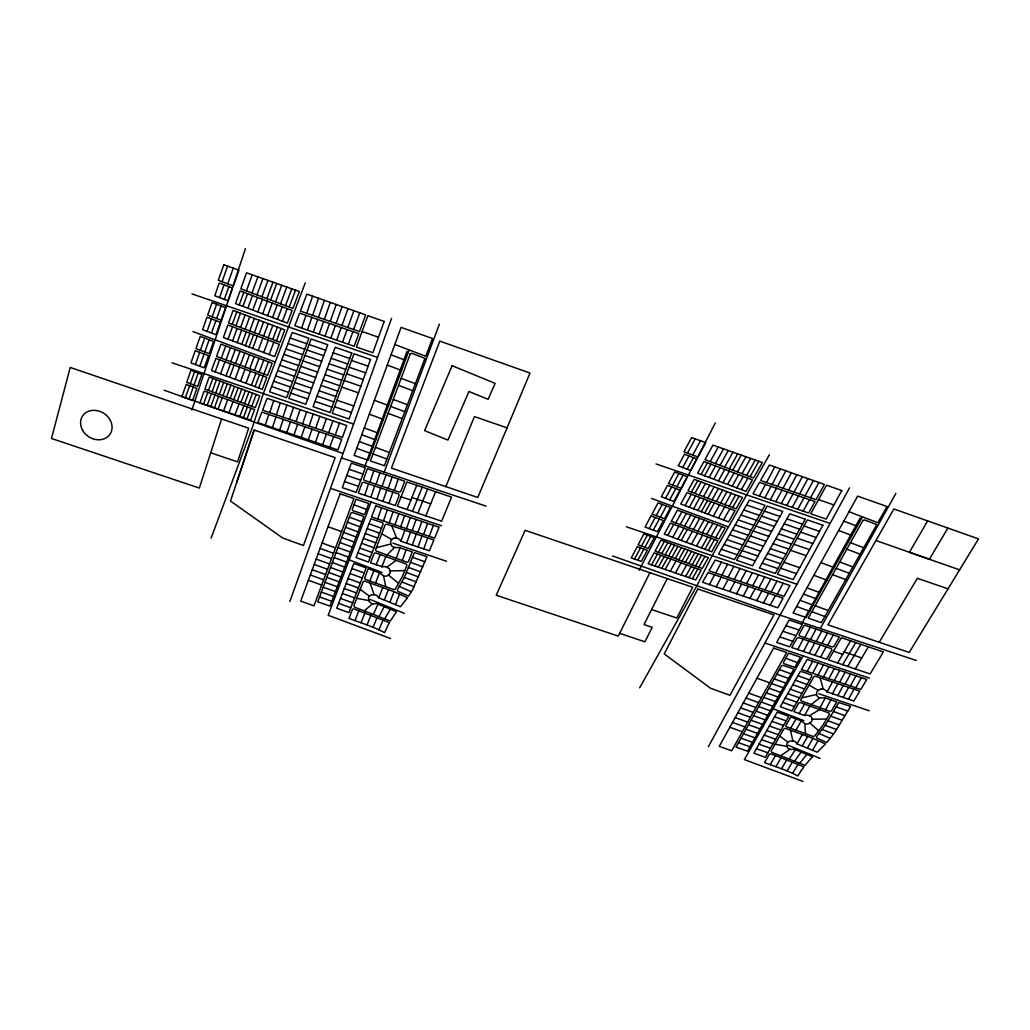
<?xml version="1.0" encoding="UTF-8"?>
<svg xmlns="http://www.w3.org/2000/svg" width="1030" height="1030" viewBox="0 0 1030 1030"><rect width="100%" height="100%" fill="white"/><g stroke="black" fill="none" stroke-linecap="round" stroke-linejoin="round"><path stroke-width="1.5" d="M221.579 418.978L199.344 488.065L51.5 438.484L70.207 367.452L248.694 428.197L237.557 461.865L210.699 452.801M245.436 248.591L191.876 410.069M269.77 412.579L273.735 400.58L267.105 398.314L262.586 410.133L342.423 437.415L346.711 425.532L273.735 400.58M236.72 482.388L254.14 430.051L335.136 457.642L303.451 545.527L282.658 537.995L230.501 501.031L254.14 430.051M265.225 425.145L268.779 414.433L261.852 412.064L257.822 422.635L337.917 449.93L341.728 439.359L268.779 414.433M276.336 414.833L280.34 402.833M272.422 427.605L276.001 416.905M282.915 417.073L286.932 405.099M369.963 482.22L373.826 470.736L367.465 468.573L363.577 478.989L364.285 480.302L399.292 492.134L400.722 491.568L404.777 481.242L373.826 470.736M279.619 430.064L283.224 419.377M289.469 419.326L293.524 407.352M364.71 495.224L368.547 483.868M286.816 432.51L290.434 421.837M370.787 497.284L374.65 485.928L398.559 494.014L399.241 495.314L395.224 505.537L358.324 493.074L362.161 482.761L363.577 482.182L374.65 485.928M376.053 484.28L379.954 472.809M296.035 421.566L300.103 409.605M382.143 486.327L386.044 474.882M293.988 434.956L297.657 424.296M302.588 423.806L306.683 411.858M376.851 499.318L380.727 487.988M377.714 519.017L381.551 507.829M388.233 488.4L392.16 476.967M301.61 328.068L305.987 315.373L299.601 313.159L294.825 325.725L354.178 346.247L358.788 333.656L305.987 315.373M306.708 313.287L300.399 311.099L306.876 294.129L365.624 314.884L359.522 331.57L306.708 313.287L312.618 296.151M301.172 437.402L304.841 426.755M382.915 501.378L386.817 490.048M388.967 503.425L392.881 492.095M394.31 490.447L398.262 479.027M312.618 315.322L318.528 298.249M309.129 426.034L313.262 414.099M383.456 520.948L387.344 509.773M307.468 330.089L311.884 317.42M318.489 317.356L324.424 300.335M308.331 439.849L312.051 429.214M315.669 428.274L319.828 416.339M389.211 522.88L393.1 511.717M212.18 316.828L216.609 304.249L212.103 302.55L207.674 315.141L221.154 320.188L225.609 307.622L216.609 304.249M313.313 332.111L317.755 319.455M324.373 319.39L330.321 302.408M315.502 442.282L319.223 431.673M322.21 430.501L326.394 418.592M223.78 264.787L218.321 280.302L233.321 285.967L238.96 270.143L223.78 264.774M222.081 281.718L227.578 266.126M195.365 364.543L199.666 352.376M200.361 350.342L204.7 338.072L200.219 336.411L195.932 348.681L209.257 353.663L213.609 341.394L204.7 338.072M207.043 331.364L202.588 329.69L206.966 317.214L220.407 322.248L215.991 334.711L211.511 333.038L207.043 331.364L211.446 318.901M219.557 297.58L214.755 295.777L219.248 283.018L232.574 288.052L228.055 300.773L219.557 297.58L224.038 284.834M185.349 397.915L189.649 385.684L186.198 384.409L181.885 396.73L192.623 400.4L196.91 388.336L189.649 385.671M190.357 383.701L186.726 382.362L190.936 370.324L201.88 374.366L197.618 386.379L190.357 383.701L194.593 371.676M204.816 352.002L209.154 339.733M216.673 318.515L221.115 305.936M188.992 399.164L193.28 387.01M319.171 334.145L323.626 321.489M322.673 444.728L326.407 434.132M394.941 524.811L398.868 513.674M400.696 526.742L404.623 515.605M227.707 283.842L233.269 268.135M199.781 366.178L190.949 362.908L195.211 350.715L208.524 355.685L204.223 367.826L199.781 366.178L204.095 354.024M211.511 333.025L215.94 320.575M224.334 299.37L228.853 286.636M193.988 385.04L198.236 373.027M325.017 336.166L329.497 323.51M330.231 321.424L336.231 304.507M328.737 432.742L332.948 420.832M393.923 538.291A5.794 5.086 15.3 0 0 393.28 538.535A5.111 4.493 15.3 0 0 392.379 539.038L391.426 539.952A5.266 4.622 15.3 0 0 390.589 541.677L390.911 544.548A5.729 5.021 15.3 0 0 391.426 545.437L391.645 545.707A5.536 4.867 15.3 0 0 392.391 546.454A5.987 5.253 15.3 0 0 393.28 547.059L397.49 547.728A5.202 4.558 15.3 0 0 398.494 547.419L412.373 551.823L408.369 561.723L406.979 562.226L376.233 551.05L375.564 549.775L385.272 524.669L386.675 524.103L433.888 539.977L429.42 550.793L400.94 541.252L404.854 530.218M396.293 558.337L400.065 547.702M336.115 323.459L342.115 306.592M335.252 434.969L339.501 423.073M406.425 528.66L410.391 517.549M402.267 560.513L406.116 549.724M330.849 338.175L335.368 325.544M336.694 340.209L341.226 327.579M341.973 325.493L347.998 308.652M329.806 447.162L333.591 436.578M406.631 543.145L410.571 532.137M412.155 530.605L416.133 519.481M232.265 324.36L236.784 311.82L233.076 310.416L228.557 322.969L280.096 342.282L284.795 329.858L236.784 311.82M203.554 404.121L207.79 392.34L204.172 391.001L199.923 402.885L250.586 420.163L254.59 409.592L207.79 392.34M208.498 390.383L212.811 378.396L209.193 377.057L204.88 389.044L255.311 407.648L259.818 395.79L212.811 378.396M221.334 358.157L216.583 356.393L220.987 344.149L272.165 363.217L267.568 375.332L221.334 358.157L225.737 345.913M207.197 405.369L211.407 393.679M342.527 342.218L347.071 329.6M289.816 601.572L391.593 318.36M412.335 545.063L416.287 534.055M417.884 532.536L421.888 521.425M215.167 371.882L219.532 359.766M239.23 304.983L235.51 303.58L240.08 290.885L292.134 310.519L287.357 323.098L239.23 304.983L243.814 292.301M228.029 339.179L232.51 326.78L227.836 325.017L223.368 337.454L274.662 356.586L279.323 344.303L232.51 326.768M246.415 290.898L252.234 274.83M212.103 391.709L216.442 379.748M235.96 325.738L240.505 313.21M242.951 306.386L247.548 293.705M220.587 373.89L224.952 361.775L215.875 358.401L211.511 370.53L262.277 389.327L266.809 377.315L224.965 361.775M215.721 393.048L220.059 381.087M240.582 327.476L245.114 314.961M247.857 308.228L252.453 295.559M347.831 327.527L353.882 310.738M423.6 534.441L427.617 523.356M232.587 340.891L237.093 328.493M226.072 359.921L230.514 347.689M210.815 406.593L215.025 395.018M237.17 342.591L241.664 330.205M230.823 361.685L235.265 349.453M245.192 329.201L249.749 316.686M353.676 329.549L359.753 312.824M348.346 344.226L352.917 331.621M418.026 546.969L422.017 535.986M429.317 536.373L433.36 525.287M251.99 292.996L257.899 276.838M214.446 407.841L218.643 396.344M219.326 394.374L223.69 382.426M226.021 375.886L230.437 363.809M252.788 310.094L257.436 297.425M222.944 395.7L227.308 383.765M241.715 344.29L246.234 331.918M235.561 363.448L240.029 351.23M245.398 345.668L249.93 333.295M364.916 466.268L407.056 351.256M423.729 548.887L427.733 537.905M256.959 294.876L262.92 278.615L299.344 291.49L292.919 308.446L240.827 288.786L246.531 272.821L262.92 278.615M218.077 409.077L222.261 397.67M229.651 377.238L234.08 365.161M249.788 330.913L254.371 318.425M257.745 311.948L262.405 299.305M226.536 397.039L230.926 385.117M230.154 398.365L234.544 386.443M249.067 347.033L253.612 334.686M254.384 332.639L258.981 320.163M346.801 475.448L342.308 487.679L356.187 492.353L365.315 467.852L351.333 463.101L346.801 475.448L360.732 480.147M261.929 296.743L267.967 280.392M235.097 379.259L239.552 367.195M240.286 365.199L244.78 353.007M266.899 298.623L272.976 282.168M262.702 313.802L267.362 301.172M245.024 366.963L249.518 354.771M252.736 348.41L257.294 336.05M267.633 315.669L272.319 303.039M309.721 393.615L305.794 404.262L288.786 398.443L311.15 339.012L327.746 344.741L309.721 393.615L292.79 387.821M223.51 410.931L227.694 399.666M233.746 399.692L238.162 387.782M240.544 381.28L245.011 369.216M270.632 300.026L276.748 283.495M258.968 334.364L263.603 321.888M237.351 401.018L241.767 389.121M249.762 368.714L254.281 356.547M258.234 350.457L262.805 338.123M263.577 336.076L268.199 323.626M272.577 317.536L277.276 304.919M409.193 349.968L368.212 460.217L354.178 455.44L401.082 327.386L432.484 338.497L425.763 356.264L394.812 344.496M228.93 412.785L233.089 401.661M275.577 301.893L281.782 285.284M245.977 383.289L250.47 371.251M240.943 402.344L245.385 390.46M254.474 370.465L259.006 358.311M244.548 403.67L248.99 391.786M251.41 385.297L255.904 373.259M263.719 352.505L268.315 340.183M211.111 538.136L252.685 426.51L263.332 393.602L305.228 282.928M296.627 370.967L308.897 338.226L292.237 332.484L269.564 391.851L286.598 397.696L296.627 370.967L279.761 365.161M321.347 592.07L317.729 601.765L329.922 606.142L363.886 516.442L352.247 512.528L350.844 513.107L321.347 592.07L333.591 596.473M353.947 504.79L352.221 509.412L352.917 510.7L364.581 514.601L368.779 503.528L356.032 499.228L353.947 504.79L366.526 509.425M384.19 472.139L439.398 324.115M280.533 303.773L286.791 287.048M268.148 337.801L272.821 325.364M277.495 319.377L282.233 306.786M259.2 372.229L263.757 360.075M255.028 386.636L259.534 374.611M272.744 339.527L277.418 327.077M269.203 354.552L273.826 342.243M234.969 414.845L239.102 403.876M285.477 305.64L291.812 288.825M248.14 404.996L252.608 393.125M282.426 321.244L287.177 308.665M251.732 406.322L256.2 394.451M258.659 387.975L263.178 375.963M276.426 340.904L281.1 328.467M263.925 373.98L268.521 361.852M289.185 307.03L295.584 290.151M371.122 502.009L328.171 615.309L390.653 638.523M239.784 416.468L243.904 405.653M243.389 417.704L247.47 406.966M246.981 418.927L251.037 408.279M338.613 603.348L336.733 608.254L348.9 612.631L366.165 567.916L353.831 563.423L338.613 603.348L350.779 607.726M367.118 528.609L370.864 518.798L382.465 522.699L383.16 523.961L368.431 562.058L356.071 557.552L367.118 528.609L379.594 533.18M356.715 598.366L363.242 581.538L364.62 581.023L394.052 591.684L407.545 597.709L400.528 606.696L378.731 597.786L376.71 595.52A5.124 4.403 15.1 0 0 375.77 595.018L371.933 594.709A5.111 4.403 15.1 0 0 370.967 595.057L370.671 595.211A5.768 4.957 15.1 0 0 370.118 595.559A5.343 4.596 15.1 0 0 369.461 596.164L368.74 597.271A5.15 4.416 15.1 0 0 368.47 598.147L369.255 601.481A5.047 4.339 15.1 0 0 369.912 602.254L370.44 602.705A5.086 4.365 15.1 0 0 371.341 603.271L373.027 603.85A5.729 4.918 15.1 0 0 374.083 603.966L376.452 603.503L396.537 611.691L390.331 621.064L354.5 607.108L353.805 605.885L356.715 598.366L368.753 600.567M389.906 602.344L394.052 591.684M369.886 580.933L373.877 570.71M376.169 564.852L380.199 554.539M395.481 604.623L399.576 594.156M367.272 625.004L373.954 627.631A36.861 31.016 14.5 0 1 374.959 628.055L376.272 628.622A37.415 31.479 14.4 0 1 377.25 629.06L384.654 632.626L388.104 625.12A33.913 28.904 11.9 0 1 388.542 624.296L389.417 622.674L353.831 608.833L352.479 609.335L348.938 618.425L355.002 620.588L358.891 610.661M375.512 582.967L379.529 572.77L383.623 575.95A5.111 4.442 15.2 0 0 384.692 576.156L386.121 576.143A5.742 4.983 15.2 0 0 387.138 575.899L389.894 573.671A5.227 4.545 15.1 0 0 390.241 572.796L389.52 569.088A5.24 4.545 15.2 0 0 388.851 568.303L384.975 566.59A5.446 4.725 15.2 0 0 383.907 566.616A5.163 4.481 15.2 0 0 382.877 566.822L370.504 562.805L374.16 553.368L375.551 552.84L406.258 564.002L406.94 565.264L402.318 576.62L395.301 589.147L393.821 589.598L365.29 579.259L364.607 578.023L368.238 568.663L379.529 572.77M381.821 566.912L385.877 556.599M384.319 600.065L388.413 589.649M401.082 496.769L397.335 506.245L441.638 521.193L451.552 497.117L406.927 481.963L401.082 496.769L410.867 500.065L416.764 485.31M378.731 597.786L382.748 587.602M355.002 620.588L361.041 622.751L364.968 612.837M371.019 615.013L367.092 624.927L361.041 622.751M407.082 509.528L410.867 500.065M412.502 511.356L422.197 487.151M417.884 513.185L427.63 488.993M425.828 515.863L435.613 491.709M411.009 592.34L408.627 596.125L397.786 591.297L397.271 590.035L404.327 577.457L414.459 552.531L426.974 556.702L412.773 589.315M445.848 486.624L474.418 416.584L507.069 427.849L529.999 373.04L439.81 341.11L391.4 468.109L477.766 497.477L507.069 427.849M373.066 627.257L377.07 617.524M378.937 629.832L383.083 620.034M416.506 581.937L404.327 577.457M373.465 614.035L378.023 604.147M649.879 572.706L618.27 636.102L496.241 595.237L525.107 530.308L692.701 587.255L676.826 618.026L651.591 609.528M667.221 578.602L643.982 624.566L652.235 627.334L644.87 641.793L619.674 633.347M715.309 422.982L639.167 570.221M715.773 573.105L721.412 562.148L789.933 585.542L783.997 596.396L709.026 570.813L715.193 560.024L721.425 562.148M709.477 584.589L714.537 574.804M721.94 575.216L727.618 564.26M716.223 586.881L721.309 577.109M804.816 637.66L810.288 627.154L839.373 637.029L833.888 646.467L832.394 646.969L799.486 635.858L798.971 634.647L804.288 625.133L810.288 627.154M728.107 577.315L733.811 566.371M797.761 649.557L803.181 639.167M722.996 589.186L728.094 579.427M734.274 579.427L740.004 568.483M729.755 591.49L734.866 581.744L783.045 598.173L777.766 607.829L702.524 582.22L708.022 572.577L734.866 581.731M803.477 651.488L808.911 641.098L831.403 648.681L831.892 649.879L826.459 659.239L791.761 647.535L797.027 638.098L798.508 637.583L808.911 641.098M810.533 639.591L816.03 629.111M379.104 616.378L384.203 606.67M740.428 581.525L746.183 570.607M809.181 653.406L814.64 643.029M816.275 641.523L821.76 631.055M736.489 593.782L741.639 584.049M746.583 583.624L752.351 572.719M814.885 655.325L820.356 644.96M807.224 671.483L860.784 689.469L866.771 679.465L807.172 659.406L801.417 669.539L807.224 671.483L812.619 661.247M821.992 643.467L827.502 632.999M759.342 496.009L765.483 484.435L814.975 501.546L808.64 513.017L752.982 493.808L759.496 482.375L765.483 484.435M766.5 482.516L774.766 466.925M743.248 596.074L748.398 586.353M820.575 657.256L826.06 646.892M827.708 645.398L833.244 634.944M772.037 484.435L780.315 468.882M752.737 585.722L758.531 574.817M812.619 673.298L818.065 663.075M818.039 675.114L823.472 664.891M764.839 497.902L771.019 486.353M777.547 486.34L785.839 470.839L824.412 484.435L816.005 499.64L760.578 480.482L769.397 465.032L785.839 470.826M749.969 598.366L755.157 588.658M758.878 587.821L764.698 576.916M783.045 488.246L791.349 472.77M756.702 600.657L761.904 590.963M765.02 589.907L770.852 579.027M823.433 676.929L828.905 666.732M828.841 678.744L834.313 668.547M672.68 485.066L678.86 473.594L687.268 476.761L681.049 488.207L668.47 483.495L674.663 472.01L678.86 473.594M682.736 467.53L688.993 455.917M634.467 559.058L640.493 547.883L647.278 550.368L641.291 561.376L631.21 557.951L637.261 546.685L640.493 547.87M641.471 546.067L648.256 548.578L654.205 537.621L643.982 533.836L638.072 544.819L641.471 546.067L647.394 535.098M770.324 499.795L776.517 488.246M775.809 501.687L782.015 490.151M763.436 602.949L768.65 593.267M827.026 692.07L832.472 681.963L859.78 691.13L853.818 701.031L826.91 691.787A5.073 4.172 -8.1 0 0 826.433 691.014L824.657 689.637A5.176 4.262 -8.1 0 0 823.691 689.289L823.253 689.199A5.446 4.493 -8.1 0 0 822.288 689.096L821.219 689.16M687.499 453.058L695.173 438.857M649.183 528.583L655.196 517.472M656.174 515.618L662.226 504.43L670.543 507.533L664.479 518.721L652.029 514.073L658.041 502.885L662.226 504.43M665.509 498.314L671.663 486.958L680.019 490.087L673.865 501.443L661.35 496.756L667.479 485.375L671.663 486.945M692.752 455.041L700.503 440.737M660.333 517.176L666.384 505.988M676.865 486.636L683.07 475.178M637.892 560.217L643.892 549.119M644.87 547.329L650.806 536.36M781.294 503.58L787.512 492.057M788.555 490.151L796.885 474.727M794.066 492.057L802.396 476.684M771.148 592.005L777.006 581.139M834.236 680.547L839.733 670.375M819.97 707.726L825.223 697.98L836.811 701.855L831.442 710.919L830 711.37L801.173 700.889L800.683 699.705L813.88 676.723L815.361 676.208L832.472 681.95M825.571 709.76L830.927 699.885M653.316 530.115L659.329 519.017M669.68 499.872L675.847 488.516M687.177 469.204L693.473 457.603M799.563 493.949L807.906 478.615M770.144 605.228L775.397 595.559M777.277 594.091L783.173 583.225M832.369 693.847L837.841 683.766M839.63 682.362L845.141 672.191M786.766 505.473L793.023 493.962M792.25 507.365L798.52 495.855M708.383 746.699L849.531 487.808M837.738 695.649L843.222 685.568M845.025 684.178L850.561 674.006M651.565 564.878L657.449 554.114L701.211 570.247L695.726 579.903L648.14 563.706L654.063 552.865L657.449 554.114M658.428 552.325L664.414 541.381L708.357 557.655L702.202 568.483L655.041 551.076L661.041 540.132L664.414 541.381M675.757 522.931L681.873 511.756M797.709 509.245L804.005 497.748M805.048 495.855L813.417 480.559M850.407 685.98L855.943 675.822M701.082 474.444L745.99 491.362L752.505 479.89L703.941 461.569L697.619 473.131L701.082 474.444L707.43 462.882M667.685 535.433L673.749 524.386L717.923 540.789L711.704 551.758L664.273 534.171L670.337 523.111L673.749 524.373M691.413 492.095L697.696 480.662L742.488 497.516L736.077 508.846L687.963 490.795L694.22 479.362L697.696 480.662M685.105 505.627L691.31 494.323L735.021 510.687L728.648 521.888L680.753 504.005L686.958 492.675L691.323 494.31M710.198 461.62L718.245 446.994M654.977 566.037L660.835 555.363M672.745 537.312L678.822 526.266M665.187 554.822L671.2 543.904M803.168 511.138L809.49 499.64M810.533 497.748L818.914 482.504M843.107 697.426L848.617 687.383M855.788 687.795L861.363 677.637M661.801 553.573L667.813 542.643M694.877 493.383L701.16 481.976M704.559 475.744L710.919 464.195M689.366 507.211L695.585 495.906M680.186 524.566L686.328 513.416M658.376 567.195L664.208 556.612M699.177 495.005L705.46 483.598M709.129 477.469L715.49 465.933M693.641 508.807L699.859 497.503M684.615 526.227L690.769 515.077M703.49 496.615L709.786 485.22M862.419 516.841L806.233 617.472L793.049 613.005L857.617 496.125L887.023 506.515L877.869 522.725L848.99 511.73M848.463 699.228L853.999 689.186M715.399 463.59L723.549 448.874M661.775 568.354L667.595 557.848M668.56 556.058L674.586 545.153M677.83 539.192L683.933 528.158M713.739 479.208L720.137 467.672M671.933 557.307L677.959 546.415M697.889 510.404L704.134 499.112M689.057 527.875L695.211 516.738M701.314 511.678L707.571 500.4M782.89 631.287L776.697 642.475L789.753 646.853L802.28 624.463L789.135 620.009L782.89 631.287L795.984 635.69M802.1 623.008L860.127 518M720.034 465.328L728.249 450.535L762.355 462.56L753.587 478.01L704.996 459.65L712.915 445.115L728.249 450.535M665.187 569.513L670.981 559.097M681.229 540.454L687.345 529.433M707.777 498.224L714.099 486.842M718.361 480.946L724.772 469.423M675.294 558.543L681.358 547.664M678.68 559.792L684.731 548.913M704.752 512.966L711.009 501.7M712.078 499.833L718.399 488.465M757.964 556.033L782.761 511.447L767.196 506.091L736.605 560.307L752.557 565.753L757.964 556.033L742.076 550.612M724.669 467.079L732.974 452.196M686.315 542.347L692.443 531.326M693.46 529.51L699.666 518.386L725.236 527.927L718.953 538.986L671.315 521.283L677.431 510.108L699.666 518.386M729.304 468.843L737.673 453.844M722.983 482.684L729.407 471.173M697.889 531.158L704.082 520.047M732.781 470.144L741.201 455.093M708.177 514.24L714.46 502.975M727.592 484.422L734.017 472.912M670.298 571.251L676.053 560.977M682.04 561.041L688.117 550.162M691.4 544.226L697.555 533.231M716.352 501.443L722.712 490.074M685.414 562.277L691.491 551.41M702.318 532.806L708.524 521.695M713.301 516.159L719.597 504.906M720.652 503.052L727 491.696M732.201 486.16L738.639 474.663M706.722 534.441L712.94 523.343M639.643 687.847L696.885 585.735L712.142 555.672L769.384 454.784M740.982 738.188L735.999 747.072L747.445 751.179L793.911 669.024L782.967 665.341L781.5 665.856L740.982 738.188L752.467 742.321M785.748 658.26L783.379 662.483L783.894 663.668L794.864 667.337L800.593 657.204L788.607 653.162L785.748 658.26L797.529 662.599M820.318 628.519L895.894 493.422M675.397 572.989L681.1 562.844M737.403 471.894L745.913 456.754M696.473 546.106L702.653 535.124M688.761 563.526L694.864 552.659M742.025 473.646L750.6 458.414M692.134 564.762L698.237 553.908M701.559 547.986L707.726 537.003M718.425 518.064L724.747 506.837M711.138 536.076L717.382 525.004M751.05 530.283L734.544 559.599L718.554 554.114L749.467 499.975L765.084 505.357L751.05 530.283L735.266 524.849M681.062 574.92L686.727 564.904M724.914 504.661L731.313 493.319M736.785 487.885L743.261 476.414M695.495 565.998L701.61 555.17M704.945 549.248L711.125 538.265M729.214 506.271L735.6 494.928M723.549 519.983L729.884 508.769M698.855 567.247L704.971 556.406M708.331 550.496L714.524 539.527M732.639 507.558L739.051 496.215M746.634 475.384L755.299 460.075M741.394 489.623L747.883 478.165M715.554 537.724L721.824 526.652M750.098 476.684L758.827 461.311M803.143 655.827L744.394 759.612L802.937 781.409M412.618 589.585L411.498 591.529M685.581 576.452L691.22 566.564M688.967 577.611L694.555 567.8M692.34 578.757L697.876 569.024M756.445 748.681L753.883 753.175L765.29 757.295L788.8 716.314L777.238 712.091L756.445 748.681L767.865 752.788M792.817 684.68L780.289 706.709L791.89 710.945L811.898 676.053L811.395 674.895L800.477 671.225L792.817 684.68L804.494 688.967M809.194 760.449L805.1 765.342L771.637 752.248L771.122 751.115L783.946 728.802L785.388 728.339L812.992 738.343L825.494 743.982L817.266 752.196L796.963 743.84L795.289 741.755A5.021 4.094 -5.8 0 0 794.426 741.291L790.667 740.982A5.021 4.081 -5.8 0 0 789.662 741.291L789.353 741.42A5.665 4.609 -5.8 0 0 788.748 741.742A5.24 4.262 -5.8 0 0 788.014 742.295L787.152 743.3A5.047 4.107 -5.8 0 0 786.753 744.111L787.049 747.175A4.957 4.03 -5.8 0 0 787.59 747.896L788.04 748.321A4.983 4.056 -5.8 0 0 788.851 748.849L790.435 749.389A5.626 4.571 -5.8 0 0 791.478 749.492L793.885 749.093L812.593 756.767L809.825 759.728M807.366 748.128L812.992 738.343M796.036 718.94L790.744 717.009L785.813 725.583L786.302 726.729L790.628 728.3L796.036 718.94L801.713 721.013L804.932 723.82A5.021 4.107 -6.9 0 0 805.949 724.013L807.366 724A5.639 4.609 -6.9 0 0 808.408 723.794L811.447 721.773A5.137 4.21 -6.9 0 0 811.923 720.961L811.743 717.55A5.15 4.21 -6.9 0 0 811.189 716.816L809.619 715.721M799.138 713.571L804.597 704.121L829.021 713.005L829.523 714.163L823.331 724.566L814.588 736.025L813.056 736.437L790.628 728.3M812.567 750.252L818.103 740.66M775.474 755.544L770.723 753.831L769.32 754.282L764.505 762.625L770.195 764.659L775.474 755.544L803.979 766.809L802.872 768.303A33.449 26.729 -6.6 0 0 802.331 769.05L801.263 770.556M795.894 730.206L801.327 720.858M804.597 704.108L800.246 702.524L798.791 702.988L793.821 711.64L804.43 715.502L809.915 706.052M802.164 745.99L807.7 736.437M775.873 766.693L781.178 757.591M796.963 743.84L802.396 734.519M909.413 552.26L927.67 520.91M770.195 764.659L781.551 768.741L786.856 759.638M837.622 662.985L850.638 640.84M842.707 664.711L870.118 673.942L883.354 651.926L841.394 637.699L828.442 659.908L842.707 664.711L855.75 642.566M411.343 591.799L399.305 586.405M847.78 666.423L860.861 644.291M947.87 528.055L929.421 559.277L909.413 552.26M384.718 618.721L390.383 609.181M855.248 668.933L868.367 646.84M832.626 735.278L826.781 742.527L816.751 738.021L816.417 736.849L825.197 725.339L838.781 702.512L850.561 706.451L835.575 731.12M879.208 642.256L917.37 578.294L948.025 588.851M781.551 768.741L787.126 770.916L792.482 761.994M959.6 569.86L909.207 652.441L827.953 624.862L893.885 508.975L978.5 538.883L959.6 569.86L875.951 540.518M787.126 770.916L787.963 771.264A36.114 28.904 -4.1 0 1 788.877 771.663L790.1 772.204A36.668 29.329 -4.2 0 1 791.014 772.603L792.572 773.324L798.083 764.337M836.605 729.549L825.197 725.339M789.418 758.75L795.34 749.686M801.095 770.813L797.838 775.938L792.572 773.324M835.394 731.377L833.193 734.506M794.658 760.951L801.108 752.055M799.885 763.14L806.863 754.411M387.01 554.964L394.426 547.561M817.781 690.795L818.876 689.971A5.034 4.146 -8.1 0 1 819.829 689.508A5.704 4.699 -8.1 0 1 820.511 689.302M364.401 610.674L372.654 603.773M811.267 704.559L819.674 697.812L822.674 697.98A5.111 4.21 -8.1 0 0 823.717 697.709L825.236 697.98M387.061 567.105L396.177 560.346M780.92 755.595L790.087 749.312M819.584 709.567L809.593 715.708L807.61 715.219A5.343 4.378 -6.9 0 0 806.542 715.232A5.073 4.146 -6.9 0 0 805.486 715.412L804.43 715.502M376.349 547.702L390.692 544.033M801.778 697.812L816.481 694.555L816.713 692.379A5.176 4.274 -8.1 0 1 817.769 690.834M394.619 538.136L395.7 538.059A5.536 4.867 15.3 0 1 396.73 538.136L397.142 538.265A5.253 4.622 15.3 0 1 398.172 538.626L400.181 540.106A5.15 4.519 15.3 0 1 400.786 540.956L400.94 541.252M390.293 570.916L404.764 570.594M812.245 719.236L826.614 719.043M396.692 538.162L391.696 525.789M775.101 744.226L786.675 746.338M819.674 697.799L818.618 697.336A5.897 4.854 -8.1 0 1 817.82 696.782A5.446 4.493 -8.1 0 1 817.176 696.087L817.009 695.829A5.626 4.648 -8.1 0 1 816.623 695.018L816.494 694.542M341.445 457.887L486.134 506.155M916.249 660.462L780.109 615.142L612.631 555.981M171.997 362.779L353.599 424.064M626.356 526.794L796.963 584.242M344.548 481.577L358.453 486.263M844.098 651.964L861.775 657.925M833.502 651.23L842.707 654.333M779.787 636.888L792.855 641.291M330.849 488.465L441.561 525.764M765.251 643.106L869.397 678.139M818.747 693.731L869.204 710.764M349.067 469.294L363.011 474.019M411.897 497.477L430.695 503.837M786.006 625.661L799.113 630.09M392.855 543.132L446.479 561.247M191.941 293.898L377.547 357.436M656.007 463.951L830.116 523.42M773.054 543.673L788.774 549.067M790.564 550.303L806.258 555.685M319.017 390.743L335.844 396.524M770.298 548.578L786.057 553.986M336.965 400.232L353.766 405.987M317.034 396.087L333.887 401.867M726.858 539.566L742.746 545.012M744.832 545.733L760.668 551.166M767.556 553.471L783.354 558.891M334.57 406.747L351.423 412.515M315.051 401.404L331.943 407.198M783.933 562.29L799.705 567.685M724.09 544.432L740.004 549.891M764.827 558.35L780.663 563.771M780.637 568.238L796.46 573.646M721.309 549.286L737.261 554.758M739.347 555.453L755.248 560.899M762.11 563.204L777.972 568.637M290.138 337.982L306.824 343.737M309.077 344.522L325.712 350.252M333.154 352.788L349.736 358.504M288.052 343.466L304.777 349.222M307.017 350.007L323.69 355.749M331.106 358.273L347.728 364.002M349.08 367.169L365.676 372.899M746.596 504.983L762.251 510.378M764.363 511.112L779.967 516.481M786.946 518.85L802.512 524.206M804.005 526.008L819.532 531.364M285.967 348.913L302.717 354.693M304.957 355.466L321.669 361.221M329.072 363.732L345.732 369.474M743.75 509.979L759.432 515.373M761.543 516.107L777.174 521.489M784.152 523.845L799.744 529.214M346.634 373.839L363.268 379.568M800.619 532.124L816.185 537.48M283.881 354.346L300.683 360.14M302.91 360.912L319.648 366.68M327.051 369.178L343.737 374.92M740.918 514.961L756.625 520.356M758.724 521.09L774.406 526.472M781.358 528.828L796.988 534.197M344.2 380.482L360.886 386.224M325.029 374.598L341.754 380.353M281.821 359.766L298.649 365.56M300.876 366.332L317.652 372.113M797.259 538.214L812.863 543.582M738.072 519.905L753.831 525.326M755.93 526.047L771.637 531.454M778.577 533.798L794.246 539.179M323.021 380.006L339.771 385.761M298.842 371.74L315.656 377.521M341.78 387.1L358.504 392.842M793.898 544.265L809.554 549.647M753.136 531.004L768.882 536.411M775.809 538.742L791.504 544.123M321.012 385.387L337.801 391.155M277.701 370.543L294.606 376.349M296.807 377.109L313.674 382.915M732.459 529.781L748.269 535.214M750.355 535.922L766.127 541.342M275.654 375.899L292.584 381.718M294.799 382.478L311.691 388.284M729.652 534.673L745.514 540.119M747.587 540.84L763.397 546.26M273.632 381.242L290.576 387.061M271.585 386.546L288.593 392.391M290.808 393.138L307.738 398.945M818.541 499.614L833.901 504.945M351.539 360.461L368.083 366.178M362.084 331.518L378.461 337.209M164.105 390.203L343.029 453.496M340.492 598.43L352.685 602.82M738.484 742.643L749.943 746.763M319.545 596.924L331.75 601.314M316.146 559.097L329.561 563.951M737.866 712.721L750.419 717.266M769.371 725.944L780.894 730.103M330.514 567.53L342.848 571.998M751.037 720.227L762.586 724.412M314.189 564.427L327.579 569.268M735.175 717.588L747.716 722.12M348.076 578.538L360.346 582.98M328.673 572.474L340.981 576.929M748.514 724.747L760.037 728.918M312.245 569.732L325.609 574.547M732.497 722.429L745.012 726.935M326.832 577.405L339.127 581.847M764.17 735.098L775.654 739.244M745.99 729.24L757.501 733.399M310.313 575.01L323.652 579.813M729.832 727.244L742.321 731.751M344.265 588.529L356.509 592.945M761.582 739.643L773.041 743.776M325.004 582.311L337.274 586.74M743.48 733.721L754.964 737.866M308.382 580.263L321.695 585.066M342.372 593.486L354.59 597.889M323.175 587.203L335.42 591.606M759.007 744.162L770.466 748.295M748.733 693.113L761.363 697.696M337.969 547.574L350.393 552.093M761.247 702.022L772.861 706.245M322.055 543.003L335.535 547.896M746.003 698.044L758.621 702.615M336.089 552.595L348.488 557.101M758.672 706.593L770.273 710.803M320.072 548.398L333.54 553.277M743.274 702.949L755.878 707.52M774.599 716.738L786.16 720.923M334.235 557.591L346.595 562.084M756.123 711.151L767.711 715.361M318.116 553.754L331.544 558.62M740.57 707.855L753.149 712.4M351.899 568.496L364.221 572.963M771.972 721.348L783.521 725.532M332.368 562.573L344.728 567.054M753.574 715.696L765.135 719.893M349.981 573.53L362.277 577.972M766.758 730.515L778.255 734.686M346.157 583.534L358.414 587.976M345.539 527.309L358.028 531.879M756.986 678.191L769.693 682.826M771.599 683.521L783.289 687.795M787.757 693.602L799.396 697.851M328.042 526.703L341.6 531.66M343.634 532.407L356.11 536.952M768.998 688.169L780.676 692.43M361.543 543.248L373.954 547.767M785.259 697.992L796.885 702.228M341.741 537.48L354.204 542.012M359.715 548.024L372.113 552.544M782.774 702.357L794.375 706.606M339.861 542.527L352.286 547.072M763.822 697.426L775.461 701.662M357.886 552.801L370.272 557.32M797.928 675.719L809.632 680.006M779.414 669.577L791.156 673.878M368.985 523.704L381.486 528.274M795.366 680.212L807.057 684.499M349.325 517.163L361.865 521.759M776.826 674.187L788.555 678.487M347.445 522.197L359.959 526.781M774.212 678.86L785.916 683.148M790.28 689.16L801.932 693.422M365.251 533.501L377.701 538.059M363.397 538.381L375.821 542.939M830.682 716.133L842.192 720.369M766.41 692.804L778.049 697.053M408.421 567.401L420.704 571.908M833.45 711.485L844.973 715.747M412.554 557.243L424.875 561.788M410.481 562.329L422.789 566.861M827.94 720.755L839.424 724.991M406.374 572.448L418.631 576.955M651.552 498.417L728.467 526.897M192.945 331.596L275.28 362.058M359.277 441.535L373.233 446.724M796.654 606.477L809.67 611.305M373.002 453.87L386.894 459.032M356.805 448.308L370.723 453.47M836.218 706.838L847.754 711.099M806.941 587.847L820.047 592.739M364.26 427.914L378.28 433.141M803.503 594.091L816.571 598.958M361.762 434.75L375.744 439.952M815.219 605.717L828.236 610.558M800.065 600.297L813.121 605.151M375.448 447.329L389.366 452.505M811.872 611.704L824.863 616.519M374.379 400.284L388.516 405.588M832.575 574.663L845.733 579.594M388.104 413.339L402.176 418.605M813.88 575.294L827.039 580.212M369.294 414.163L383.379 419.429M839.682 561.968L852.879 566.938M393.293 399.434L407.429 404.739M820.884 562.612L834.094 567.569M836.115 568.341L849.299 573.285M390.692 406.399L404.79 411.691M838.639 530.489L851.977 535.536M387.28 365.071L401.571 370.478M850.458 542.707L863.732 547.728M401.159 378.319L415.386 383.688M846.84 549.157L860.101 554.166M398.52 385.387L412.721 390.743M843.802 521.141L857.179 526.214M391.027 354.822L405.369 360.255M349.196 559.844L382.143 572.538M773.17 708.769L803.941 720.665M401.816 581.937L414.124 586.804M822.069 729.446L833.553 734.004M370.143 599.447L404.339 613.365M788.22 745.321L820.086 758.363M818.953 733.54L830.283 738.343M381.744 533.785L391.799 539.527M809.091 685.066L818.219 690.409M360.191 589.405L369.461 596.164M779.8 736.012L788.014 742.295M388.619 575.152L398.546 583.341M809.979 723.124L818.631 730.721M369.989 582.967L374.135 594.593M820.086 677.804L823.266 689.186M790.435 730.167L792.868 740.879M383.572 575.937L385.735 586.662M804.868 723.807L805.473 733.682M820.344 689.418A5.176 4.274 -8.1 0 1 821.052 689.289M393.782 538.433A5.266 4.622 15.3 0 1 394.477 538.278M370.504 359.47L349.08 419.017L332.201 413.236L353.985 353.766L370.504 359.47M384.151 321.424L372.899 352.711L356.406 347.02L367.877 315.695L384.151 321.424M351.758 352.994L329.999 412.489L313.069 406.708L335.201 347.277L351.758 352.994M340.106 493.834L300.721 601.121L313.944 605.859L353.947 498.507L340.106 493.834M410.249 353.908L370.362 460.951L384.37 465.702L424.978 358.324L411.743 353.29L410.249 353.908M375.77 505.872L371.547 516.944L434.634 538.162L439.115 527.231L375.77 505.872M452.093 365.702L424.592 430.656L447.934 440.08L468.959 391.503L488.091 399.331L495.121 383.366L452.093 365.702M697.812 589.006L664.208 653.908L710.468 688.22L729.961 695.289L773.903 614.871L697.812 589.006M651.037 515.927L645.05 527.051L657.462 531.647L663.462 520.562L651.037 515.927M691.619 437.608L683.997 451.732L697.992 457.024L705.82 442.617L691.619 437.596M684.525 454.217L678.255 465.843L690.667 470.517L696.95 458.917L684.525 454.217M822.867 525.236L793.216 579.581L777.354 574.173L807.378 519.893L822.867 525.236M841.768 490.55L826.189 519.081L810.726 513.751L826.524 485.194L841.768 490.55M805.28 519.172L775.294 573.465L759.406 568.045L789.765 513.828L805.28 519.172M773.633 648.102L719.262 746.351L731.661 750.806L786.663 652.492L773.633 648.102M862.908 520.446L808.254 618.155L821.412 622.622L876.813 524.592L864.453 519.893L862.908 520.446M82.735 430.527A16.48 13.931 33 0 0 110.043 434.197A16.48 13.931 33 0 0 96.176 410.494A16.48 13.931 33 0 0 82.735 430.527"/></g></svg>
